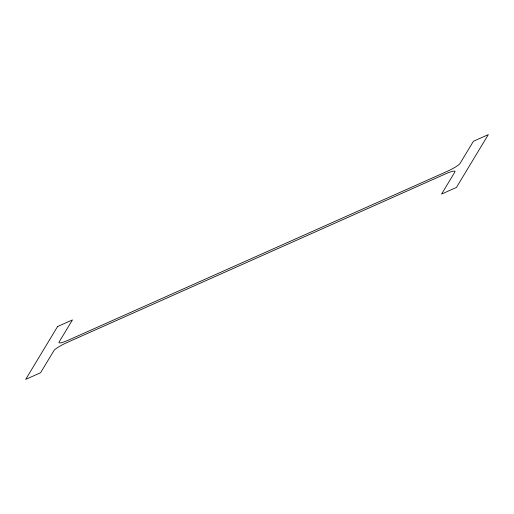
<?xml version="1.0" encoding="UTF-8"?>
<svg xmlns="http://www.w3.org/2000/svg" width="514" height="514" viewBox="0 0 514 514"><rect width="100%" height="100%" fill="white"/><g stroke="black" fill="none" stroke-linecap="round" stroke-linejoin="round"><path stroke-width="0.77" d="M57.581 326.544L25.7 379.371L40.567 372.746L53.938 350.593A12.625 1.972 -26.2 0 1 66.987 342.555L445.548 173.88A12.625 1.972 -26.2 0 1 454.922 171.927L441.552 194.08L456.419 187.456L488.3 134.629L473.433 141.254L460.062 163.407A12.625 1.972 -26.2 0 1 447.013 171.445L68.452 340.12A12.625 1.972 -26.2 0 1 59.078 342.073L72.448 319.92L57.581 326.544"/></g></svg>
